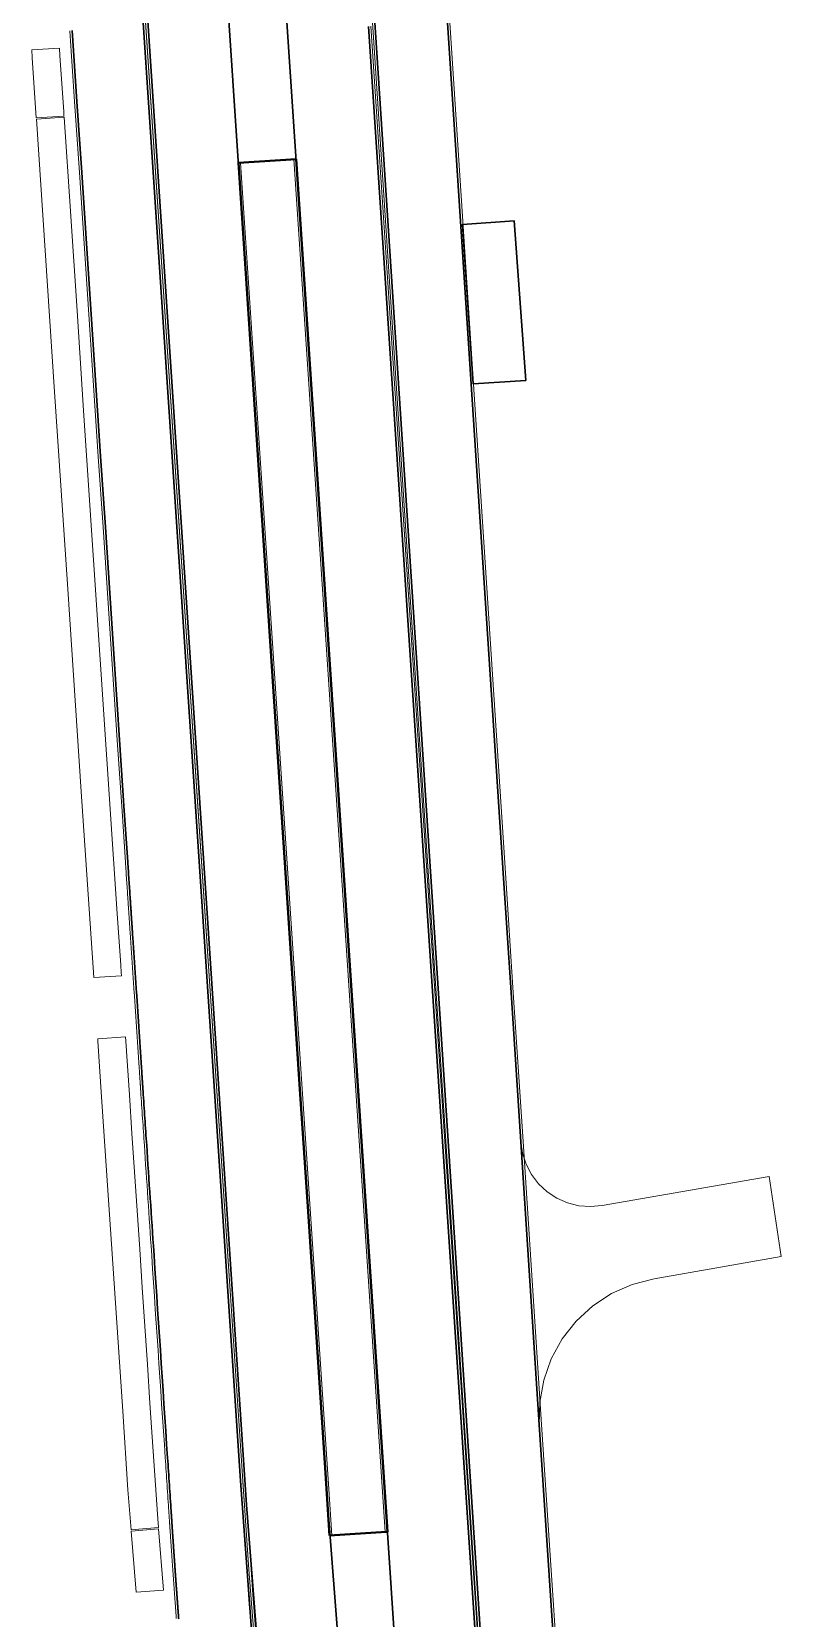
# Model space of a CAD drawing. Header units: metres. Extents: x 105145 to 106173, y 111785 to 118130.
# Drawn here: x 105868.1 to 105932.8, y 117414.4 to 117551.4 of the extents above; entities that cross this region are included whole.
import ezdxf

# ---------------------------------------------------------------- set-up
doc = ezdxf.new("R2010")
doc.units = ezdxf.units.M
for name, color, linetype, lineweight in [('10-PAV-BOCACALLE', 9, 'CONTINUOUS', 13), ('10-PAV-CALZADA-BRT', 12, 'CONTINUOUS', 30), ('10-PAV-CALZADA-MIXTA', 8, 'CONTINUOUS', 30), ('10-PAV-CICLORUTA', 76, 'CONTINUOUS', 18), ('10-PAV-ESTACION-TM', 1, 'CONTINUOUS', 40), ('10-PAV-PARADERO', 30, 'CONTINUOUS', 30), ('10-PAV-SARDINEL', 252, 'CONTINUOUS', 13)]:
    doc.layers.add(name, color=color, linetype=linetype, lineweight=lineweight)

msp = doc.modelspace()

# ---------------------------------------------------------------- linework, layer by layer
at = {"layer": '10-PAV-BOCACALLE'}
msp.add_lwpolyline([(105931.7809, 117452.5777), (105932.8293, 117445.653), (105921.8349, 117443.7311), (105919.9489, 117443.2408), (105918.1671, 117442.4517), (105916.5365, 117441.3846), (105915.1002, 117440.0676), (105913.8959, 117438.5356), (105912.9555, 117436.8288), (105912.3038, 117434.9923), (105911.9578, 117433.0746), (105911.9269, 117431.1261), (105910.3257, 117455.5724), (105910.4753, 117454.5777), (105910.789, 117453.622), (105911.258, 117452.7321), (105911.869, 117451.9331), (105912.6049, 117451.2474), (105913.4451, 117450.6942), (105914.3658, 117450.2892), (105915.3412, 117450.0437), (105916.344, 117449.9646), (105917.3459, 117450.0541), (105931.7809, 117452.5777)], close=True, dxfattribs=at)
at = {"layer": '10-PAV-CALZADA-BRT'}
for points in [[(105882.9785, 117584.4545), (105893.5419, 117425.5473), (105895.1807, 117404.3226), (105897.2725, 117383.1377), (105904.5071, 117317.0921)], [(105911.4741, 117189.2018), (105890.3867, 117381.7125), (105890.3143, 117382.3755), (105890.2423, 117383.0382), (105888.2314, 117403.603), (105886.6443, 117424.2049), (105877.8369, 117556.2667)], [(105906.5327, 117317.238), (105905.1241, 117329.6289), (105904.1029, 117342.0577), (105893.0977, 117507.61), (105890.2717, 117550.1217), (105890.1861, 117551.4089), (105890.1003, 117552.6957)], [(105897.1707, 117551.8735), (105897.2563, 117550.5859), (105900.0885, 117507.9806), (105918.1927, 117235.6379)]]:
    msp.add_lwpolyline(points, dxfattribs=at)
at = {"layer": '10-PAV-CALZADA-MIXTA'}
for points in [[(105875.5457, 117584.6099), (105886.1051, 117426.2769), (105887.1478, 117412.2086), (105888.3981, 117398.1573), (105888.7381, 117394.6319), (105892.1176, 117359.5874), (105907.4615, 117200.4745)], [(105918.4665, 117235.6525), (105896.4343, 117572.0341)], [(105902.6709, 117572.4427), (105908.8355, 117478.3238), (105909.4537, 117468.8855), (105910.3257, 117455.5724), (105911.9269, 117431.1261), (105912.5804, 117421.1473), (105913.4026, 117408.5933), (105915.2515, 117380.3655), (105916.0827, 117367.6759), (105916.7363, 117357.6973), (105917.8277, 117341.0329), (105918.4813, 117331.0543), (105919.2032, 117320.0327)], [(105880.7737, 117414.3685), (105880.7693, 117414.4261), (105880.7651, 117414.4837), (105880.7607, 117414.5413), (105880.7563, 117414.5989), (105880.7521, 117414.6565), (105880.7477, 117414.7139), (105880.7433, 117414.7715), (105880.7391, 117414.8291), (105880.7349, 117414.8867), (105880.7305, 117414.9443), (105880.7263, 117415.0019), (105880.7221, 117415.0593), (105880.7179, 117415.1169), (105880.7135, 117415.1745), (105880.7093, 117415.2321), (105880.7051, 117415.2897), (105880.7007, 117415.3473), (105880.6965, 117415.4049), (105880.6921, 117415.4623), (105880.6879, 117415.5201), (105880.6837, 117415.5775), (105880.6793, 117415.6351), (105880.6751, 117415.6927), (105880.6709, 117415.7503), (105880.6667, 117415.8079), (105880.6625, 117415.8655), (105880.6583, 117415.9231), (105880.6541, 117415.9805), (105880.6499, 117416.0381), (105880.6457, 117416.0957), (105880.6415, 117416.1533), (105880.6371, 117416.2109), (105880.6329, 117416.2685), (105880.6287, 117416.3261), (105880.6245, 117416.3837), (105880.6203, 117416.4413), (105880.6161, 117416.4987), (105880.6119, 117416.5563), (105880.6077, 117416.6139), (105880.6035, 117416.6715), (105880.5995, 117416.7291), (105880.5953, 117416.7867), (105880.5911, 117416.8443), (105880.5869, 117416.9019), (105880.5827, 117416.9595), (105880.5787, 117417.0171), (105880.5745, 117417.0745), (105880.5703, 117417.1321), (105880.5661, 117417.1897), (105880.5619, 117417.2473), (105880.5577, 117417.3049), (105880.5537, 117417.3625), (105880.5495, 117417.4201), (105880.5453, 117417.4777), (105880.5413, 117417.5353), (105880.5371, 117417.5929), (105880.5331, 117417.6503), (105880.5289, 117417.7079), (105880.5247, 117417.7655), (105880.5207, 117417.8231), (105880.5165, 117417.8807), (105880.5125, 117417.9383), (105880.5083, 117417.9959), (105880.5043, 117418.0535), (105880.5001, 117418.1111), (105880.4961, 117418.1687), (105880.4919, 117418.2263), (105880.4879, 117418.2839), (105880.4837, 117418.3415), (105880.4797, 117418.3989), (105880.4755, 117418.4565), (105880.4715, 117418.5141), (105880.4675, 117418.5717), (105880.4635, 117418.6293), (105880.4595, 117418.6869), (105880.4553, 117418.7445), (105880.4513, 117418.8021), (105880.4471, 117418.8597), (105880.4431, 117418.9173), (105880.4391, 117418.9749), (105880.4351, 117419.0325), (105880.4311, 117419.0901), (105880.4269, 117419.1477), (105880.4229, 117419.2053), (105880.4189, 117419.2629), (105880.4149, 117419.3205), (105880.4109, 117419.3779), (105880.4069, 117419.4355), (105880.4029, 117419.4931), (105880.3989, 117419.5507), (105880.3949, 117419.6083), (105880.3909, 117419.6659), (105880.3869, 117419.7235), (105880.3829, 117419.7811), (105880.3789, 117419.8387), (105880.3749, 117419.8963), (105880.3709, 117419.9539), (105880.3669, 117420.0115), (105880.3629, 117420.0691), (105880.3589, 117420.1267), (105880.3549, 117420.1843), (105880.3509, 117420.2419), (105880.3471, 117420.2995), (105880.3431, 117420.3571), (105880.3391, 117420.4147), (105880.3351, 117420.4723), (105880.3313, 117420.5299), (105880.3273, 117420.5875), (105880.3233, 117420.6451), (105880.3193, 117420.7027), (105880.3155, 117420.7603), (105880.3115, 117420.8177), (105880.3075, 117420.8755), (105880.3035, 117420.9329), (105880.2997, 117420.9905), (105880.2957, 117421.0483), (105880.2919, 117421.1057), (105880.2879, 117421.1633), (105880.2841, 117421.2209), (105880.2801, 117421.2785), (105880.2763, 117421.3361), (105880.2723, 117421.3937), (105880.2685, 117421.4513), (105880.2645, 117421.5089), (105880.2607, 117421.5665), (105880.2567, 117421.6241), (105880.2529, 117421.6817), (105880.2491, 117421.7393), (105880.2451, 117421.7969), (105880.2411, 117421.8545), (105880.2387, 117421.8929), (105880.2377, 117421.9073), (105880.2367, 117421.9217), (105880.2357, 117421.9361), (105880.2347, 117421.9505), (105880.2337, 117421.9649), (105880.2329, 117421.9793), (105880.2319, 117421.9937), (105880.2309, 117422.0081), (105880.2299, 117422.0225), (105880.2289, 117422.0369), (105880.2281, 117422.0513), (105880.2271, 117422.0657), (105880.2261, 117422.0801), (105880.2251, 117422.0945), (105880.2241, 117422.1083), (105880.2239, 117422.1119), (105880.2237, 117422.1155), (105880.2235, 117422.1191), (105880.2231, 117422.1227), (105880.2229, 117422.1263), (105880.2227, 117422.1299), (105880.2225, 117422.1335), (105880.2223, 117422.1371), (105880.2219, 117422.1407), (105880.2217, 117422.1443), (105880.2215, 117422.1479), (105880.2213, 117422.1515), (105880.2211, 117422.1551), (105880.2209, 117422.1587), (105880.2205, 117422.1623), (105880.2203, 117422.1656), (105880.22, 117422.1706), (105880.2197, 117422.1746), (105880.2194, 117422.1796), (105880.219, 117422.185), (105880.2187, 117422.189), (105880.2185, 117422.1935), (105880.2182, 117422.198), (105880.2179, 117422.2024), (105880.2163, 117422.2261), (105880.216, 117422.2296), (105880.2158, 117422.2342), (105880.2155, 117422.2375), (105880.2152, 117422.241), (105880.215, 117422.2456), (105880.2146, 117422.2501), (105880.2143, 117422.2573), (105880.2137, 117422.2663), (105880.2131, 117422.2755), (105880.2123, 117422.2845), (105880.2117, 117422.2937), (105880.2111, 117422.3027), (105880.2105, 117422.3119), (105880.2099, 117422.3211), (105880.2093, 117422.3301), (105880.2087, 117422.3393), (105880.2081, 117422.3483), (105880.2075, 117422.3575), (105880.2069, 117422.3665), (105880.2063, 117422.3757), (105880.2057, 117422.3849), (105880.2051, 117422.3953), (105880.2037, 117422.4135), (105880.2025, 117422.4317), (105880.2013, 117422.4501), (105880.2001, 117422.4681), (105880.1989, 117422.4865), (105880.1977, 117422.5047), (105880.1965, 117422.5229), (105880.1953, 117422.5411), (105880.1941, 117422.5593), (105880.1927, 117422.5775), (105880.1915, 117422.5959), (105880.1903, 117422.6141), (105880.1891, 117422.6323), (105880.1879, 117422.6505), (105880.1867, 117422.6687), (105880.1827, 117422.7285), (105880.1779, 117422.8015), (105880.1729, 117422.8743), (105880.1681, 117422.9473), (105880.1631, 117423.0201), (105880.1583, 117423.0931), (105880.1535, 117423.1659), (105880.1487, 117423.2389), (105880.1437, 117423.3117), (105880.1389, 117423.3847), (105880.1339, 117423.4575), (105880.1291, 117423.5305), (105880.1243, 117423.6033), (105880.1193, 117423.6763), (105880.1145, 117423.7491), (105880.1041, 117423.9033), (105880.0847, 117424.1949), (105880.0651, 117424.4865), (105880.0457, 117424.7781), (105880.0263, 117425.0697), (105880.0067, 117425.3613), (105879.9873, 117425.6529), (105879.9677, 117425.9445), (105879.9483, 117426.2361), (105879.9287, 117426.5277), (105879.9093, 117426.8193), (105879.8899, 117427.1109), (105879.8703, 117427.4025), (105879.8509, 117427.6941), (105879.8313, 117427.9857), (105879.8119, 117428.2773), (105879.7349, 117429.4275), (105879.6569, 117430.5939), (105879.5791, 117431.7603), (105879.5011, 117432.9267), (105879.4231, 117434.0929), (105879.3451, 117435.2593), (105879.2673, 117436.4257), (105879.1893, 117437.5921), (105879.1113, 117438.7585), (105879.0333, 117439.9247), (105878.9553, 117441.0911), (105878.8775, 117442.2575), (105878.7995, 117443.4239), (105878.7215, 117444.5903), (105878.6435, 117445.7567), (105878.5887, 117446.5781), (105878.5497, 117447.1613), (105878.5107, 117447.7445), (105878.4717, 117448.3277), (105878.4327, 117448.9109), (105878.3937, 117449.4941), (105878.3547, 117450.0773), (105878.3157, 117450.6605), (105878.2767, 117451.2437), (105878.2377, 117451.8269), (105878.1989, 117452.4099), (105878.1599, 117452.9931), (105878.1209, 117453.5763), (105878.0819, 117454.1595), (105878.0429, 117454.7427), (105878.0079, 117455.2673), (105877.9883, 117455.5589), (105877.9689, 117455.8505), (105877.9493, 117456.1421), (105877.9299, 117456.4337), (105877.9103, 117456.7253), (105877.8909, 117457.0169), (105877.8713, 117457.3085), (105877.8519, 117457.6001), (105877.8325, 117457.8917), (105877.8129, 117458.1833), (105877.7935, 117458.4747), (105877.7739, 117458.7665), (105877.7545, 117459.0579), (105877.7349, 117459.3495), (105877.7155, 117459.6411), (105877.7109, 117459.7111), (105877.7095, 117459.7293), (105877.7083, 117459.7477), (105877.7071, 117459.7659), (105877.7059, 117459.7841), (105877.7047, 117459.8023), (105877.7035, 117459.8205), (105877.7023, 117459.8387), (105877.7011, 117459.8569), (105877.6999, 117459.8751), (105877.6987, 117459.8935), (105877.6975, 117459.9117), (105877.6963, 117459.9299), (105877.6949, 117459.9481), (105877.6937, 117459.9663), (105877.6927, 117459.9807), (105877.6921, 117459.9897), (105877.6915, 117459.9989), (105877.6909, 117460.0081), (105877.6903, 117460.0171), (105877.6897, 117460.0263), (105877.6891, 117460.0353), (105877.6885, 117460.0445), (105877.6879, 117460.0535), (105877.6873, 117460.0627), (105877.6867, 117460.0719), (105877.6861, 117460.0809), (105877.6855, 117460.0901), (105877.6849, 117460.0991), (105877.6843, 117460.1083), (105877.6835, 117460.1202), (105877.6819, 117460.1455), (105877.6802, 117460.1702), (105877.6798, 117460.1741), (105877.6789, 117460.1877), (105877.6781, 117460.2015), (105877.6771, 117460.2151), (105877.6761, 117460.2289), (105877.6753, 117460.2427), (105877.6743, 117460.2565), (105877.6735, 117460.2701), (105877.6725, 117460.2839), (105877.6717, 117460.2977), (105877.6707, 117460.3115), (105877.6697, 117460.3253), (105877.6689, 117460.3391), (105877.6679, 117460.3527), (105877.6669, 117460.3665), (105877.6661, 117460.3803), (105877.6647, 117460.4013), (105877.6629, 117460.4287), (105877.6609, 117460.4563), (105877.6591, 117460.4839), (105877.6573, 117460.5113), (105877.6555, 117460.5389), (105877.6537, 117460.5663), (105877.6517, 117460.5939), (105877.6499, 117460.6215), (105877.6481, 117460.6489), (105877.6463, 117460.6765), (105877.6445, 117460.7041), (105877.6427, 117460.7315), (105877.6407, 117460.7591), (105877.6389, 117460.7867), (105877.6369, 117460.8177), (105877.6331, 117460.8727), (105877.6295, 117460.9277), (105877.6259, 117460.9829), (105877.6221, 117461.0379), (105877.6185, 117461.0929), (105877.6147, 117461.1479), (105877.6111, 117461.2031), (105877.6075, 117461.2581), (105877.6037, 117461.3131), (105877.6001, 117461.3683), (105877.5963, 117461.4233), (105877.5927, 117461.4783), (105877.5891, 117461.5335), (105877.5853, 117461.5885), (105877.5817, 117461.6435), (105877.5591, 117461.9825), (105877.5295, 117462.4229), (105877.5001, 117462.8635), (105877.4707, 117463.3039), (105877.4413, 117463.7443), (105877.4117, 117464.1849), (105877.3823, 117464.6253), (105877.3529, 117465.0657), (105877.3235, 117465.5063), (105877.2941, 117465.9467), (105877.2645, 117466.3871), (105877.2351, 117466.8277), (105877.2057, 117467.2681), (105877.1763, 117467.7087), (105877.1469, 117468.1491), (105877.1225, 117468.5133), (105877.1077, 117468.7335), (105877.0931, 117468.9537), (105877.0783, 117469.1739), (105877.0635, 117469.3943), (105877.0489, 117469.6145), (105877.0341, 117469.8347), (105877.0195, 117470.0549), (105877.0047, 117470.2751), (105876.9899, 117470.4955), (105876.9753, 117470.7157), (105876.9605, 117470.9359), (105876.9459, 117471.1561), (105876.9311, 117471.3763), (105876.9163, 117471.5967), (105876.9017, 117471.8169), (105876.8939, 117471.9319), (105876.8867, 117472.0419), (105876.8793, 117472.1521), (105876.8719, 117472.2621), (105876.8645, 117472.3723), (105876.8571, 117472.4825), (105876.8499, 117472.5925), (105876.8425, 117472.7027), (105876.8351, 117472.8127), (105876.8277, 117472.9229), (105876.8205, 117473.0331), (105876.8131, 117473.1431), (105876.8057, 117473.2533), (105876.7983, 117473.3633), (105876.7909, 117473.4735), (105876.7857, 117473.5525), (105876.7819, 117473.6075), (105876.7783, 117473.6625), (105876.7747, 117473.7175), (105876.7709, 117473.7727), (105876.7673, 117473.8277), (105876.7635, 117473.8829), (105876.7599, 117473.9379), (105876.7563, 117473.9929), (105876.7525, 117474.0479), (105876.7489, 117474.1031), (105876.7451, 117474.1581), (105876.7415, 117474.2131), (105876.7379, 117474.2681), (105876.7341, 117474.3233), (105876.7311, 117474.3693), (105876.7309, 117474.3727), (105876.7307, 117474.3761), (105876.7303, 117474.3795), (105876.7301, 117474.3829), (105876.7299, 117474.3865), (105876.7297, 117474.3899), (105876.7295, 117474.3933), (105876.7293, 117474.3967), (105876.7289, 117474.4001), (105876.7289, 117474.4037), (105876.7285, 117474.4071), (105876.7283, 117474.4105), (105876.7281, 117474.4139), (105876.7279, 117474.4175), (105876.7276, 117474.4219), (105876.7273, 117474.4255), (105876.7271, 117474.4294), (105876.7267, 117474.4341), (105876.7265, 117474.438), (105876.7262, 117474.4427), (105876.726, 117474.4465), (105876.7241, 117474.4733), (105876.7239, 117474.4778), (105876.7236, 117474.482), (105876.7217, 117474.5094), (105876.7214, 117474.5154), (105876.7209, 117474.5214), (105876.7205, 117474.5274), (105876.7201, 117474.5327), (105876.7197, 117474.5387), (105876.7193, 117474.5447), (105876.7189, 117474.5505), (105876.7185, 117474.5565), (105876.7181, 117474.5625), (105876.7177, 117474.5685), (105876.7173, 117474.5745), (105876.7169, 117474.5805), (105876.7165, 117474.5865), (105876.7161, 117474.5925), (105876.7157, 117474.5985), (105876.7153, 117474.6045), (105876.7149, 117474.6105), (105876.7145, 117474.6165), (105876.7141, 117474.6225), (105876.7113, 117474.6653), (105876.7081, 117474.7131), (105876.7049, 117474.7611), (105876.7017, 117474.8089), (105876.6985, 117474.8567), (105876.6953, 117474.9045), (105876.6921, 117474.9525), (105876.6889, 117475.0003), (105876.6857, 117475.0483), (105876.6825, 117475.0961), (105876.6793, 117475.1439), (105876.6761, 117475.1917), (105876.6729, 117475.2397), (105876.6697, 117475.2875), (105876.6665, 117475.3353), (105876.6617, 117475.4067), (105876.6553, 117475.5025), (105876.6489, 117475.5981), (105876.6425, 117475.6939), (105876.6361, 117475.7897), (105876.6297, 117475.8853), (105876.6233, 117475.9811), (105876.6169, 117476.0767), (105876.6105, 117476.1725), (105876.6041, 117476.2683), (105876.5977, 117476.3639), (105876.5913, 117476.4597), (105876.5849, 117476.5555), (105876.5785, 117476.6511), (105876.5721, 117476.7469), (105876.5651, 117476.8523), (105876.5523, 117477.0437), (105876.5395, 117477.2351), (105876.5267, 117477.4265), (105876.5139, 117477.6181), (105876.5011, 117477.8095), (105876.4883, 117478.0009), (105876.4755, 117478.1923), (105876.4627, 117478.3837), (105876.4499, 117478.5751), (105876.4371, 117478.7667), (105876.4243, 117478.9581), (105876.4115, 117479.1495), (105876.3987, 117479.3409), (105876.3859, 117479.5323), (105876.3731, 117479.7239), (105876.0783, 117484.1357), (105875.6689, 117490.2617), (105875.2593, 117496.3877), (105874.8499, 117502.5137), (105874.4405, 117508.6399), (105874.0309, 117514.7659), (105873.6215, 117520.8919), (105873.2121, 117527.0181), (105872.8027, 117533.1441), (105872.3931, 117539.2701), (105871.9837, 117545.3963), (105871.5743, 117551.5223)]]:
    msp.add_lwpolyline(points, dxfattribs=at)
at = {"layer": '10-PAV-CICLORUTA'}
for points in [[(105870.5183, 117549.3261), (105870.8397, 117544.5191), (105870.8653, 117544.1359), (105868.4705, 117543.9759), (105868.1239, 117549.1643), (105868.0779, 117549.8507), (105870.4725, 117550.0125), (105870.5183, 117549.3261)], [(105871.4149, 117535.9133), (105871.9901, 117527.3077), (105872.5653, 117518.7021), (105873.1405, 117510.0965), (105873.7157, 117501.4909), (105874.2909, 117492.8853), (105874.8661, 117484.2797), (105875.4413, 117475.6741), (105875.7651, 117470.8283), (105875.8075, 117470.1945), (105875.8271, 117469.9013), (105873.4323, 117469.7413), (105872.3577, 117485.8187), (105871.1905, 117503.2833), (105870.0231, 117520.7479), (105868.8559, 117538.2125), (105868.4773, 117543.8761), (105870.8719, 117544.0361), (105871.4149, 117535.9133)], [(105876.2311, 117463.8565), (105876.2919, 117462.9471), (105876.5143, 117459.6183), (105876.7369, 117456.2897), (105876.9593, 117452.9611), (105877.1819, 117449.6325), (105877.4043, 117446.3039), (105877.6267, 117442.9751), (105877.8493, 117439.6465), (105878.0717, 117436.3179), (105878.2943, 117432.9891), (105878.5167, 117429.6605), (105878.7391, 117426.3319), (105878.9617, 117423.0033), (105879.0241, 117422.2415), (105876.6693, 117422.0487), (105876.3891, 117425.5053), (105875.9353, 117432.2949), (105875.4815, 117439.0845), (105875.0277, 117445.8741), (105874.5739, 117452.6635), (105874.1201, 117459.4531), (105873.7991, 117464.2535), (105873.7859, 117464.4531), (105876.1805, 117464.6133), (105876.2311, 117463.8565)], [(105879.4653, 117416.8537), (105877.1047, 117416.6677), (105876.6773, 117421.9509), (105879.0323, 117422.1419), (105879.4653, 117416.8537)]]:
    msp.add_lwpolyline(points, close=True, dxfattribs=at)
at = {"layer": '10-PAV-ESTACION-TM'}
msp.add_lwpolyline([(105893.8108, 117421.5582), (105893.4188, 117427.3986), (105891.9474, 117449.5341), (105891.2442, 117460.1119), (105885.9274, 117540.0936), (105890.9161, 117540.4274), (105893.0977, 117507.61), (105898.5115, 117426.1701), (105898.7997, 117421.8891), (105898.7961, 117421.8889), (105898.709, 117421.8831), (105893.8152, 117421.5569), (105893.8108, 117421.5582)], close=True, dxfattribs=at)
at = {"layer": '10-PAV-PARADERO'}
msp.add_lwpolyline([(105910.7614, 117521.3162), (105906.1988, 117521.0173), (105905.2973, 117534.7789), (105909.7577, 117535.08), (105910.7614, 117521.3162)], close=True, dxfattribs=at)
at = {"layer": '10-PAV-SARDINEL'}
for points in [[(105907.4615, 117200.4745), (105892.1176, 117359.5874), (105888.7381, 117394.6319), (105888.3981, 117398.1573), (105888.1553, 117400.7107), (105887.9194, 117403.2647), (105887.6904, 117405.8194), (105887.4682, 117408.3746), (105887.2528, 117410.9305), (105887.0444, 117413.4869), (105886.8428, 117416.0439), (105886.6481, 117418.6014), (105886.4602, 117421.1594), (105886.2792, 117423.7179), (105886.1051, 117426.2769), (105875.5457, 117584.6099)], [(105875.7453, 117584.6233), (105886.3047, 117426.2904), (105886.4788, 117423.7318), (105886.6597, 117421.1738), (105886.8475, 117418.6163), (105887.0422, 117416.0594), (105887.2438, 117413.5029), (105887.4522, 117410.947), (105887.6675, 117408.3917), (105887.8896, 117405.837), (105888.1186, 117403.2829), (105888.3545, 117400.7294), (105888.5972, 117398.1764), (105888.9372, 117394.6511), (105892.3167, 117359.6066), (105907.6606, 117200.4937)], [(105918.2669, 117235.6394), (105896.2347, 117572.021)], [(105896.4343, 117572.0341), (105918.4665, 117235.6525)], [(105919.2032, 117320.0327), (105918.4813, 117331.0543), (105917.8277, 117341.0329), (105916.7363, 117357.6973), (105916.0827, 117367.6759), (105915.2515, 117380.3655), (105913.4026, 117408.5933), (105912.5804, 117421.1473), (105911.9269, 117431.1261), (105910.3257, 117455.5724), (105909.4537, 117468.8855), (105908.8355, 117478.3238), (105902.6709, 117572.4427)], [(105902.8705, 117572.4558), (105909.0351, 117478.3369), (105909.6533, 117468.8986), (105910.5253, 117455.5855), (105912.1265, 117431.1392), (105912.78, 117421.1604), (105913.6022, 117408.6064), (105915.4511, 117380.3786), (105916.2823, 117367.689), (105916.9359, 117357.7104), (105918.0273, 117341.046), (105918.6809, 117331.0674), (105919.4028, 117320.0458)], [(105911.2753, 117189.18), (105890.1879, 117381.6908), (105888.9372, 117394.6511), (105888.5972, 117398.1764), (105888.3545, 117400.7294), (105888.1186, 117403.2829), (105887.8896, 117405.837), (105887.6675, 117408.3917), (105887.4522, 117410.947), (105887.2438, 117413.5029), (105887.0422, 117416.0594), (105886.8475, 117418.6163), (105886.6597, 117421.1738), (105886.4788, 117423.7318), (105886.3107, 117426.2019), (105886.3048, 117426.2904), (105877.6373, 117556.2534)], [(105877.8369, 117556.2667), (105886.6443, 117424.2049), (105886.8195, 117421.6279), (105887.0013, 117419.0514), (105887.1897, 117416.4754), (105887.3848, 117413.8999), (105887.5865, 117411.3249), (105887.7948, 117408.7504), (105888.0098, 117406.1764), (105888.2314, 117403.603), (105888.4596, 117401.0302), (105888.6944, 117398.458), (105888.9358, 117395.8864), (105889.1839, 117393.3154), (105889.4386, 117390.7451), (105889.6999, 117388.1755), (105889.9678, 117385.6065), (105890.2423, 117383.0382), (105890.3143, 117382.3755), (105890.3867, 117381.7125), (105911.4741, 117189.2018)], [(105880.5699, 117414.4113), (105880.5657, 117414.4689), (105880.5613, 117414.5261), (105880.5569, 117414.5841), (105880.5527, 117414.6416), (105880.5483, 117414.6987), (105880.5439, 117414.7567), (105880.5396, 117414.8146), (105880.5355, 117414.8719), (105880.5331, 117414.9096), (105880.5311, 117414.9295), (105880.5302, 117414.9443), (105880.5268, 117414.9874), (105880.5226, 117415.0448), (105880.5185, 117415.1021), (105880.5141, 117415.1597), (105880.5098, 117415.2176), (105880.5057, 117415.2749), (105880.5013, 117415.3325), (105880.4971, 117415.39), (105880.4927, 117415.4474), (105880.4884, 117415.5056), (105880.4843, 117415.5626), (105880.4799, 117415.6203), (105880.4756, 117415.6782), (105880.4714, 117415.7358), (105880.4672, 117415.7934), (105880.463, 117415.851), (105880.4588, 117415.9086), (105880.4546, 117415.966), (105880.4504, 117416.0236), (105880.4462, 117416.0812), (105880.4421, 117416.1385), (105880.4377, 117416.1961), (105880.4334, 117416.254), (105880.4292, 117416.3116), (105880.425, 117416.3692), (105880.4208, 117416.4268), (105880.4166, 117416.4842), (105880.4124, 117416.5418), (105880.4082, 117416.5994), (105880.404, 117416.6573), (105880.4, 117416.7149), (105880.3958, 117416.7722), (105880.3916, 117416.8298), (105880.3874, 117416.8874), (105880.3832, 117416.9453), (105880.3792, 117417.0029), (105880.375, 117417.06), (105880.3708, 117417.1176), (105880.3666, 117417.1752), (105880.3624, 117417.2328), (105880.3582, 117417.2907), (105880.3542, 117417.3483), (105880.35, 117417.4056), (105880.3458, 117417.4635), (105880.3418, 117417.5211), (105880.3376, 117417.5787), (105880.3336, 117417.6361), (105880.3294, 117417.6934), (105880.3252, 117417.7513), (105880.3212, 117417.8089), (105880.317, 117417.8665), (105880.313, 117417.9241), (105880.3088, 117417.9817), (105880.3048, 117418.0393), (105880.3006, 117418.0969), (105880.2966, 117418.1545), (105880.2924, 117418.2121), (105880.2884, 117418.2697), (105880.2842, 117418.3273), (105880.2802, 117418.3847), (105880.276, 117418.4423), (105880.272, 117418.5002), (105880.268, 117418.5578), (105880.264, 117418.6154), (105880.26, 117418.6727), (105880.2558, 117418.7303), (105880.2518, 117418.7879), (105880.2476, 117418.8455), (105880.2436, 117418.9034), (105880.2396, 117418.961), (105880.2356, 117419.0186), (105880.2316, 117419.0759), (105880.2274, 117419.1335), (105880.2234, 117419.1914), (105880.2194, 117419.249), (105880.2154, 117419.3066), (105880.2114, 117419.364), (105880.2074, 117419.4216), (105880.2034, 117419.4792), (105880.1994, 117419.5368), (105880.1954, 117419.5944), (105880.1914, 117419.652), (105880.1874, 117419.7096), (105880.1834, 117419.7672), (105880.1794, 117419.8248), (105880.1754, 117419.8824), (105880.1714, 117419.94), (105880.1674, 117419.9976), (105880.1634, 117420.0552), (105880.1594, 117420.1128), (105880.1554, 117420.1704), (105880.1514, 117420.2284), (105880.1476, 117420.286), (105880.1436, 117420.3432), (105880.1396, 117420.4008), (105880.1356, 117420.4588), (105880.1318, 117420.5164), (105880.1278, 117420.5736), (105880.1238, 117420.6312), (105880.1198, 117420.6892), (105880.116, 117420.7468), (105880.112, 117420.8039), (105880.108, 117420.8617), (105880.104, 117420.9194), (105880.1002, 117420.977), (105880.0962, 117421.0348), (105880.0924, 117421.0922), (105880.0884, 117421.1498), (105880.0846, 117421.2074), (105880.0806, 117421.265), (105880.0768, 117421.3226), (105880.0728, 117421.3802), (105880.069, 117421.4378), (105880.065, 117421.4954), (105880.0612, 117421.553), (105880.0572, 117421.6106), (105880.0533, 117421.6685), (105880.0496, 117421.7258), (105880.0456, 117421.783), (105880.0416, 117421.8413), (105880.0392, 117421.8797), (105880.0382, 117421.8934), (105880.0372, 117421.9078), (105880.0362, 117421.9222), (105880.0352, 117421.9366), (105880.0341, 117421.9524), (105880.0333, 117421.967), (105880.0324, 117421.9798), (105880.0314, 117421.9942), (105880.0304, 117422.0086), (105880.0293, 117422.0244), (105880.0285, 117422.039), (105880.0276, 117422.0518), (105880.0266, 117422.0662), (105880.0256, 117422.0803), (105880.0246, 117422.0938), (105880.0246, 117422.0971), (105880.0243, 117422.1007), (105880.0234, 117422.1116), (105880.0234, 117422.1151), (105880.0231, 117422.1187), (105880.0221, 117422.1314), (105880.022, 117422.1367), (105880.0217, 117422.1403), (105880.0214, 117422.144), (105880.0211, 117422.1485), (105880.0207, 117422.1536), (105880.0204, 117422.1583), (105880.02, 117422.1641), (105880.0197, 117422.1689), (105880.0193, 117422.174), (105880.0188, 117422.1825), (105880.0184, 117422.1889), (105880.0169, 117422.2108), (105880.0166, 117422.2161), (105880.0163, 117422.2204), (105880.0159, 117422.2263), (105880.0154, 117422.2323), (105880.0152, 117422.2369), (105880.0147, 117422.2433), (105880.0143, 117422.2511), (105880.0135, 117422.2617), (105880.0131, 117422.2668), (105880.0127, 117422.2715), (105880.0121, 117422.2806), (105880.0115, 117422.2896), (105880.0109, 117422.2989), (105880.0103, 117422.308), (105880.0097, 117422.317), (105880.0091, 117422.3262), (105880.0085, 117422.3352), (105880.0079, 117422.3444), (105880.0073, 117422.3534), (105880.0067, 117422.3627), (105880.0061, 117422.3727), (105880.0056, 117422.3819), (105880.0042, 117422.3993), (105880.0029, 117422.4186), (105880.0017, 117422.437), (105880.0005, 117422.455), (105879.9993, 117422.4734), (105879.9981, 117422.4915), (105879.9969, 117422.5097), (105879.9957, 117422.5279), (105879.9946, 117422.5451), (105879.9932, 117422.5634), (105879.9919, 117422.5828), (105879.9907, 117422.6009), (105879.9895, 117422.6191), (105879.9883, 117422.6373), (105879.9871, 117422.6555), (105879.9831, 117422.7153), (105879.9784, 117422.7881), (105879.9734, 117422.8609), (105879.9686, 117422.9339), (105879.9636, 117423.0067), (105879.9587, 117423.08), (105879.9539, 117423.1528), (105879.9492, 117423.2255), (105879.9442, 117423.2983), (105879.9394, 117423.3713), (105879.9344, 117423.4441), (105879.9295, 117423.5174), (105879.9248, 117423.5899), (105879.9198, 117423.6629), (105879.915, 117423.7358), (105879.9046, 117423.8899), (105879.8852, 117424.1816), (105879.8656, 117424.4732), (105879.8461, 117424.7648), (105879.8268, 117425.0564), (105879.8072, 117425.348), (105879.7878, 117425.6396), (105879.7682, 117425.9312), (105879.7488, 117426.2228), (105879.7292, 117426.5144), (105879.7097, 117426.806), (105879.6904, 117427.0976), (105879.6708, 117427.3892), (105879.6514, 117427.6808), (105879.6318, 117427.9724), (105879.6123, 117428.264), (105879.5353, 117429.4142), (105879.4573, 117430.5806), (105879.3795, 117431.747), (105879.3015, 117432.9134), (105879.2235, 117434.0796), (105879.1455, 117435.246), (105879.0677, 117436.4124), (105878.9897, 117437.5788), (105878.9117, 117438.7452), (105878.8337, 117439.9114), (105878.7557, 117441.0778), (105878.6779, 117442.2442), (105878.5999, 117443.4106), (105878.5219, 117444.577), (105878.4439, 117445.7434), (105878.3891, 117446.5648), (105878.3501, 117447.148), (105878.3111, 117447.7312), (105878.2721, 117448.3144), (105878.2331, 117448.8976), (105878.1941, 117449.4808), (105878.1551, 117450.064), (105878.1161, 117450.6472), (105878.0771, 117451.2304), (105878.0381, 117451.8136), (105877.9993, 117452.3966), (105877.9603, 117452.9798), (105877.9213, 117453.563), (105877.8823, 117454.1462), (105877.8433, 117454.7294), (105877.8084, 117455.254), (105877.7888, 117455.5456), (105877.7694, 117455.8372), (105877.7498, 117456.1288), (105877.7304, 117456.4204), (105877.7108, 117456.712), (105877.6914, 117457.0036), (105877.6718, 117457.2952), (105877.6523, 117457.5868), (105877.633, 117457.8784), (105877.6134, 117458.17), (105877.5939, 117458.4614), (105877.5743, 117458.7532), (105877.555, 117459.0446), (105877.5354, 117459.3362), (105877.5159, 117459.6279), (105877.5114, 117459.6969), (105877.51, 117459.7152), (105877.5087, 117459.7346), (105877.5075, 117459.7527), (105877.5063, 117459.7709), (105877.5051, 117459.7891), (105877.5039, 117459.8073), (105877.5027, 117459.8255), (105877.5015, 117459.8437), (105877.5003, 117459.862), (105877.4991, 117459.8804), (105877.4979, 117459.8985), (105877.4968, 117459.9157), (105877.4954, 117459.9339), (105877.4942, 117459.9528), (105877.4932, 117459.9671), (105877.4925, 117459.9766), (105877.4919, 117459.9859), (105877.4913, 117459.995), (105877.4907, 117460.004), (105877.4901, 117460.0132), (105877.4895, 117460.0222), (105877.4889, 117460.0314), (105877.4883, 117460.0404), (105877.4877, 117460.0497), (105877.4871, 117460.0588), (105877.4865, 117460.0678), (105877.4859, 117460.077), (105877.4853, 117460.086), (105877.4848, 117460.0951), (105877.484, 117460.1072), (105877.4824, 117460.1324), (105877.481, 117460.1524), (105877.4802, 117460.1609), (105877.4793, 117460.1753), (105877.4785, 117460.1881), (105877.4776, 117460.2005), (105877.4765, 117460.2159), (105877.4756, 117460.2304), (105877.4747, 117460.2434), (105877.4738, 117460.2582), (105877.4729, 117460.2709), (105877.472, 117460.2854), (105877.4712, 117460.297), (105877.4701, 117460.3123), (105877.4693, 117460.3257), (105877.4684, 117460.3381), (105877.4673, 117460.3535), (105877.4665, 117460.3672), (105877.4651, 117460.3881), (105877.4633, 117460.4154), (105877.4614, 117460.4426), (105877.4595, 117460.4709), (105877.4577, 117460.4983), (105877.4559, 117460.5259), (105877.4541, 117460.553), (105877.4522, 117460.5802), (105877.4503, 117460.6085), (105877.4485, 117460.6359), (105877.4467, 117460.6635), (105877.4449, 117460.6911), (105877.4431, 117460.7182), (105877.4412, 117460.7454), (105877.4393, 117460.7738), (105877.4374, 117460.8044), (105877.4336, 117460.8593), (105877.4299, 117460.9147), (105877.4264, 117460.9695), (105877.4226, 117461.0245), (105877.419, 117461.0795), (105877.4152, 117461.1345), (105877.4115, 117461.1901), (105877.408, 117461.2447), (105877.4042, 117461.2997), (105877.4006, 117461.3549), (105877.3968, 117461.4099), (105877.3931, 117461.4653), (105877.3896, 117461.5201), (105877.3858, 117461.5751), (105877.3821, 117461.6303), (105877.3596, 117461.9692), (105877.33, 117462.4096), (105877.3005, 117462.8502), (105877.2711, 117463.2906), (105877.2417, 117463.731), (105877.2121, 117464.1716), (105877.1827, 117464.612), (105877.1533, 117465.0524), (105877.1239, 117465.493), (105877.0946, 117465.9334), (105877.065, 117466.3738), (105877.0355, 117466.8144), (105877.0061, 117467.2548), (105876.9767, 117467.6954), (105876.9473, 117468.1358), (105876.923, 117468.4999), (105876.9082, 117468.7202), (105876.8936, 117468.9404), (105876.8788, 117469.1605), (105876.8639, 117469.381), (105876.8494, 117469.6012), (105876.8346, 117469.8214), (105876.82, 117470.0416), (105876.8052, 117470.2617), (105876.7903, 117470.4822), (105876.7758, 117470.7024), (105876.761, 117470.9226), (105876.7464, 117471.1428), (105876.7316, 117471.3629), (105876.7167, 117471.5834), (105876.7022, 117471.8036), (105876.6944, 117471.9186), (105876.6871, 117472.0287), (105876.6798, 117472.1387), (105876.6724, 117472.2487), (105876.6649, 117472.3589), (105876.6575, 117472.4693), (105876.6503, 117472.5793), (105876.643, 117472.6893), (105876.6356, 117472.7993), (105876.6281, 117472.9097), (105876.621, 117473.0199), (105876.6136, 117473.1297), (105876.6081, 117473.2186), (105876.6062, 117473.2399), (105876.6055, 117473.2533), (105876.5988, 117473.3499), (105876.5913, 117473.4603), (105876.5862, 117473.5391), (105876.5824, 117473.5941), (105876.5787, 117473.6494), (105876.5752, 117473.7041), (105876.5714, 117473.7593), (105876.5678, 117473.8143), (105876.564, 117473.8695), (105876.5603, 117473.9248), (105876.5568, 117473.9795), (105876.553, 117474.0345), (105876.5494, 117474.0897), (105876.5456, 117474.1447), (105876.5419, 117474.2), (105876.5384, 117474.2547), (105876.5346, 117474.31), (105876.5319, 117474.3527), (105876.5316, 117474.3566), (105876.5311, 117474.3624), (105876.5306, 117474.3678), (105876.5305, 117474.3721), (105876.5302, 117474.3764), (105876.53, 117474.3829), (105876.529, 117474.3976), (105876.5284, 117474.4047), (105876.528, 117474.4105), (105876.5274, 117474.4176), (105876.527, 117474.4246), (105876.5267, 117474.4285), (105876.5265, 117474.4326), (105876.5246, 117474.4592), (105876.5242, 117474.4666), (105876.5221, 117474.4975), (105876.5217, 117474.5044), (105876.5213, 117474.5081), (105876.521, 117474.5132), (105876.5206, 117474.5185), (105876.5201, 117474.5254), (105876.5198, 117474.5312), (105876.5194, 117474.537), (105876.5189, 117474.5432), (105876.5185, 117474.5492), (105876.5181, 117474.5552), (105876.5177, 117474.5612), (105876.5173, 117474.5672), (105876.5169, 117474.5732), (105876.5165, 117474.5792), (105876.5161, 117474.5852), (105876.5157, 117474.5912), (105876.5153, 117474.5972), (105876.5149, 117474.6032), (105876.5145, 117474.6093), (105876.5117, 117474.6521), (105876.5085, 117474.6998), (105876.5053, 117474.7478), (105876.5021, 117474.7955), (105876.4989, 117474.8433), (105876.4957, 117474.8912), (105876.4925, 117474.9392), (105876.4893, 117474.987), (105876.4861, 117475.035), (105876.4829, 117475.0827), (105876.4797, 117475.1305), (105876.4765, 117475.1784), (105876.4733, 117475.2264), (105876.4701, 117475.2741), (105876.467, 117475.3219), (105876.4622, 117475.3934), (105876.4557, 117475.4892), (105876.4493, 117475.5848), (105876.4429, 117475.6806), (105876.4365, 117475.7764), (105876.4301, 117475.872), (105876.4237, 117475.9678), (105876.4173, 117476.0634), (105876.4109, 117476.1592), (105876.4045, 117476.255), (105876.3981, 117476.3506), (105876.3917, 117476.4464), (105876.3853, 117476.5422), (105876.3789, 117476.6378), (105876.3725, 117476.7336), (105876.3655, 117476.839), (105876.3527, 117477.0304), (105876.3399, 117477.2218), (105876.3271, 117477.4132), (105876.3143, 117477.6048), (105876.3015, 117477.7962), (105876.2887, 117477.9876), (105876.2759, 117478.179), (105876.2631, 117478.3704), (105876.2503, 117478.5618), (105876.2375, 117478.7534), (105876.2247, 117478.9448), (105876.2119, 117479.1362), (105876.1991, 117479.3276), (105876.1863, 117479.519), (105876.1735, 117479.7106), (105875.8787, 117484.1224), (105875.4693, 117490.2484), (105875.0597, 117496.3744), (105874.6503, 117502.5004), (105874.2409, 117508.6266), (105873.8313, 117514.7526), (105873.4219, 117520.8786), (105873.0125, 117527.0048), (105872.6031, 117533.1308), (105872.1935, 117539.2568), (105871.7841, 117545.383), (105871.3747, 117551.509)], [(105871.5743, 117551.5223), (105871.9837, 117545.3963), (105872.3931, 117539.2701), (105872.8027, 117533.1441), (105873.2121, 117527.0181), (105873.6215, 117520.8919), (105874.0309, 117514.7659), (105874.4405, 117508.6399), (105874.8499, 117502.5137), (105875.2593, 117496.3877), (105875.6689, 117490.2617), (105876.0783, 117484.1357), (105876.3731, 117479.7239), (105876.3859, 117479.5323), (105876.3987, 117479.3409), (105876.4115, 117479.1495), (105876.4243, 117478.9581), (105876.4371, 117478.7667), (105876.4499, 117478.5751), (105876.4627, 117478.3837), (105876.4755, 117478.1923), (105876.4883, 117478.0009), (105876.5011, 117477.8095), (105876.5139, 117477.6181), (105876.5267, 117477.4265), (105876.5395, 117477.2351), (105876.5523, 117477.0437), (105876.5651, 117476.8523), (105876.5721, 117476.7469), (105876.5785, 117476.6511), (105876.5849, 117476.5555), (105876.5913, 117476.4597), (105876.5977, 117476.3639), (105876.6041, 117476.2683), (105876.6105, 117476.1725), (105876.6169, 117476.0767), (105876.6233, 117475.9811), (105876.6297, 117475.8853), (105876.6361, 117475.7897), (105876.6425, 117475.6939), (105876.6489, 117475.5981), (105876.6553, 117475.5025), (105876.6617, 117475.4067), (105876.6665, 117475.3353), (105876.6697, 117475.2875), (105876.6729, 117475.2397), (105876.6761, 117475.1917), (105876.6793, 117475.1439), (105876.6825, 117475.0961), (105876.6857, 117475.0483), (105876.6889, 117475.0003), (105876.6921, 117474.9525), (105876.6953, 117474.9045), (105876.6985, 117474.8567), (105876.7017, 117474.8089), (105876.7049, 117474.7611), (105876.7081, 117474.7131), (105876.7113, 117474.6653), (105876.7141, 117474.6225), (105876.7145, 117474.6165), (105876.7149, 117474.6105), (105876.7153, 117474.6045), (105876.7157, 117474.5985), (105876.7161, 117474.5925), (105876.7165, 117474.5865), (105876.7169, 117474.5805), (105876.7173, 117474.5745), (105876.7177, 117474.5685), (105876.7181, 117474.5625), (105876.7185, 117474.5565), (105876.7189, 117474.5505), (105876.7193, 117474.5447), (105876.7197, 117474.5387), (105876.7201, 117474.5327), (105876.7205, 117474.5274), (105876.7209, 117474.5214), (105876.7214, 117474.5154), (105876.7217, 117474.5094), (105876.7236, 117474.482), (105876.7239, 117474.4778), (105876.7241, 117474.4733), (105876.726, 117474.4465), (105876.7262, 117474.4427), (105876.7265, 117474.438), (105876.7267, 117474.4341), (105876.7271, 117474.4294), (105876.7273, 117474.4255), (105876.7276, 117474.4219), (105876.7279, 117474.4175), (105876.7281, 117474.4139), (105876.7283, 117474.4105), (105876.7285, 117474.4071), (105876.7289, 117474.4037), (105876.7289, 117474.4001), (105876.7293, 117474.3967), (105876.7295, 117474.3933), (105876.7297, 117474.3899), (105876.7299, 117474.3865), (105876.7301, 117474.3829), (105876.7303, 117474.3795), (105876.7307, 117474.3761), (105876.7309, 117474.3727), (105876.7311, 117474.3693), (105876.7341, 117474.3233), (105876.7379, 117474.2681), (105876.7415, 117474.2131), (105876.7451, 117474.1581), (105876.7489, 117474.1031), (105876.7525, 117474.0479), (105876.7563, 117473.9929), (105876.7599, 117473.9379), (105876.7635, 117473.8829), (105876.7673, 117473.8277), (105876.7709, 117473.7727), (105876.7747, 117473.7175), (105876.7783, 117473.6625), (105876.7819, 117473.6075), (105876.7857, 117473.5525), (105876.7909, 117473.4735), (105876.7983, 117473.3633), (105876.8057, 117473.2533), (105876.8131, 117473.1431), (105876.8205, 117473.0331), (105876.8277, 117472.9229), (105876.8351, 117472.8127), (105876.8425, 117472.7027), (105876.8499, 117472.5925), (105876.8571, 117472.4825), (105876.8645, 117472.3723), (105876.8719, 117472.2621), (105876.8793, 117472.1521), (105876.8867, 117472.0419), (105876.8939, 117471.9319), (105876.9017, 117471.8169), (105876.9163, 117471.5967), (105876.9311, 117471.3763), (105876.9459, 117471.1561), (105876.9605, 117470.9359), (105876.9753, 117470.7157), (105876.9899, 117470.4955), (105877.0047, 117470.2751), (105877.0195, 117470.0549), (105877.0341, 117469.8347), (105877.0489, 117469.6145), (105877.0635, 117469.3943), (105877.0783, 117469.1739), (105877.0931, 117468.9537), (105877.1077, 117468.7335), (105877.1225, 117468.5133), (105877.1469, 117468.1491), (105877.1763, 117467.7087), (105877.2057, 117467.2681), (105877.2351, 117466.8277), (105877.2645, 117466.3871), (105877.2941, 117465.9467), (105877.3235, 117465.5063), (105877.3529, 117465.0657), (105877.3823, 117464.6253), (105877.4117, 117464.1849), (105877.4413, 117463.7443), (105877.4707, 117463.3039), (105877.5001, 117462.8635), (105877.5295, 117462.4229), (105877.5591, 117461.9825), (105877.5817, 117461.6435), (105877.5853, 117461.5885), (105877.5891, 117461.5335), (105877.5927, 117461.4783), (105877.5963, 117461.4233), (105877.6001, 117461.3683), (105877.6037, 117461.3131), (105877.6075, 117461.2581), (105877.6111, 117461.2031), (105877.6147, 117461.1479), (105877.6185, 117461.0929), (105877.6221, 117461.0379), (105877.6259, 117460.9829), (105877.6295, 117460.9277), (105877.6331, 117460.8727), (105877.6369, 117460.8177), (105877.6389, 117460.7867), (105877.6407, 117460.7591), (105877.6427, 117460.7315), (105877.6445, 117460.7041), (105877.6463, 117460.6765), (105877.6481, 117460.6489), (105877.6499, 117460.6215), (105877.6517, 117460.5939), (105877.6537, 117460.5663), (105877.6555, 117460.5389), (105877.6573, 117460.5113), (105877.6591, 117460.4839), (105877.6609, 117460.4563), (105877.6629, 117460.4287), (105877.6647, 117460.4013), (105877.6661, 117460.3803), (105877.6669, 117460.3665), (105877.6679, 117460.3527), (105877.6689, 117460.3391), (105877.6697, 117460.3253), (105877.6707, 117460.3115), (105877.6717, 117460.2977), (105877.6725, 117460.2839), (105877.6735, 117460.2701), (105877.6743, 117460.2565), (105877.6753, 117460.2427), (105877.6761, 117460.2289), (105877.6771, 117460.2151), (105877.6781, 117460.2015), (105877.6789, 117460.1877), (105877.6798, 117460.1741), (105877.6802, 117460.1702), (105877.6819, 117460.1455), (105877.6835, 117460.1202), (105877.6843, 117460.1083), (105877.6849, 117460.0991), (105877.6855, 117460.0901), (105877.6861, 117460.0809), (105877.6867, 117460.0719), (105877.6873, 117460.0627), (105877.6879, 117460.0535), (105877.6885, 117460.0445), (105877.6891, 117460.0353), (105877.6897, 117460.0263), (105877.6903, 117460.0171), (105877.6909, 117460.0081), (105877.6915, 117459.9989), (105877.6921, 117459.9897), (105877.6927, 117459.9807), (105877.6937, 117459.9663), (105877.6949, 117459.9481), (105877.6963, 117459.9299), (105877.6975, 117459.9117), (105877.6987, 117459.8935), (105877.6999, 117459.8751), (105877.7011, 117459.8569), (105877.7023, 117459.8387), (105877.7035, 117459.8205), (105877.7047, 117459.8023), (105877.7059, 117459.7841), (105877.7071, 117459.7659), (105877.7083, 117459.7477), (105877.7095, 117459.7293), (105877.7109, 117459.7111), (105877.7155, 117459.6411), (105877.7349, 117459.3495), (105877.7545, 117459.0579), (105877.7739, 117458.7665), (105877.7935, 117458.4747), (105877.8129, 117458.1833), (105877.8325, 117457.8917), (105877.8519, 117457.6001), (105877.8713, 117457.3085), (105877.8909, 117457.0169), (105877.9103, 117456.7253), (105877.9299, 117456.4337), (105877.9493, 117456.1421), (105877.9689, 117455.8505), (105877.9883, 117455.5589), (105878.0079, 117455.2673), (105878.0429, 117454.7427), (105878.0819, 117454.1595), (105878.1209, 117453.5763), (105878.1599, 117452.9931), (105878.1989, 117452.4099), (105878.2377, 117451.8269), (105878.2767, 117451.2437), (105878.3157, 117450.6605), (105878.3547, 117450.0773), (105878.3937, 117449.4941), (105878.4327, 117448.9109), (105878.4717, 117448.3277), (105878.5107, 117447.7445), (105878.5497, 117447.1613), (105878.5887, 117446.5781), (105878.6435, 117445.7567), (105878.7215, 117444.5903), (105878.7995, 117443.4239), (105878.8775, 117442.2575), (105878.9553, 117441.0911), (105879.0333, 117439.9247), (105879.1113, 117438.7585), (105879.1893, 117437.5921), (105879.2673, 117436.4257), (105879.3451, 117435.2593), (105879.4231, 117434.0929), (105879.5011, 117432.9267), (105879.5791, 117431.7603), (105879.6569, 117430.5939), (105879.7349, 117429.4275), (105879.8119, 117428.2773), (105879.8313, 117427.9857), (105879.8509, 117427.6941), (105879.8703, 117427.4025), (105879.8899, 117427.1109), (105879.9093, 117426.8193), (105879.9287, 117426.5277), (105879.9483, 117426.2361), (105879.9677, 117425.9445), (105879.9873, 117425.6529), (105880.0067, 117425.3613), (105880.0263, 117425.0697), (105880.0457, 117424.7781), (105880.0651, 117424.4865), (105880.0847, 117424.1949), (105880.1041, 117423.9033), (105880.1145, 117423.7491), (105880.1193, 117423.6763), (105880.1243, 117423.6033), (105880.1291, 117423.5305), (105880.1339, 117423.4575), (105880.1389, 117423.3847), (105880.1437, 117423.3117), (105880.1487, 117423.2389), (105880.1535, 117423.1659), (105880.1583, 117423.0931), (105880.1631, 117423.0201), (105880.1681, 117422.9473), (105880.1729, 117422.8743), (105880.1779, 117422.8015), (105880.1827, 117422.7285), (105880.1867, 117422.6687), (105880.1879, 117422.6505), (105880.1891, 117422.6323), (105880.1903, 117422.6141), (105880.1915, 117422.5959), (105880.1927, 117422.5775), (105880.1941, 117422.5593), (105880.1953, 117422.5411), (105880.1965, 117422.5229), (105880.1977, 117422.5047), (105880.1989, 117422.4865), (105880.2001, 117422.4681), (105880.2013, 117422.4501), (105880.2025, 117422.4317), (105880.2037, 117422.4135), (105880.2051, 117422.3953), (105880.2057, 117422.3849), (105880.2063, 117422.3757), (105880.2069, 117422.3665), (105880.2075, 117422.3575), (105880.2081, 117422.3483), (105880.2087, 117422.3393), (105880.2093, 117422.3301), (105880.2099, 117422.3211), (105880.2105, 117422.3119), (105880.2111, 117422.3027), (105880.2117, 117422.2937), (105880.2123, 117422.2845), (105880.2131, 117422.2755), (105880.2137, 117422.2663), (105880.2143, 117422.2573), (105880.2146, 117422.2501), (105880.215, 117422.2456), (105880.2152, 117422.241), (105880.2155, 117422.2375), (105880.2158, 117422.2342), (105880.216, 117422.2296), (105880.2163, 117422.2261), (105880.2179, 117422.2024), (105880.2182, 117422.198), (105880.2185, 117422.1935), (105880.2187, 117422.189), (105880.219, 117422.185), (105880.2194, 117422.1796), (105880.2197, 117422.1746), (105880.22, 117422.1706), (105880.2203, 117422.1656), (105880.2205, 117422.1623), (105880.2209, 117422.1587), (105880.2211, 117422.1551), (105880.2213, 117422.1515), (105880.2215, 117422.1479), (105880.2217, 117422.1443), (105880.2219, 117422.1407), (105880.2223, 117422.1371), (105880.2225, 117422.1335), (105880.2227, 117422.1299), (105880.2229, 117422.1263), (105880.2231, 117422.1227), (105880.2235, 117422.1191), (105880.2237, 117422.1155), (105880.2239, 117422.1119), (105880.2241, 117422.1083), (105880.2251, 117422.0945), (105880.2261, 117422.0801), (105880.2271, 117422.0657), (105880.2281, 117422.0513), (105880.2289, 117422.0369), (105880.2299, 117422.0225), (105880.2309, 117422.0081), (105880.2319, 117421.9937), (105880.2329, 117421.9793), (105880.2337, 117421.9649), (105880.2347, 117421.9505), (105880.2357, 117421.9361), (105880.2367, 117421.9217), (105880.2377, 117421.9073), (105880.2387, 117421.8929), (105880.2411, 117421.8545), (105880.2451, 117421.7969), (105880.2491, 117421.7393), (105880.2529, 117421.6817), (105880.2567, 117421.6241), (105880.2607, 117421.5665), (105880.2645, 117421.5089), (105880.2685, 117421.4513), (105880.2723, 117421.3937), (105880.2763, 117421.3361), (105880.2801, 117421.2785), (105880.2841, 117421.2209), (105880.2879, 117421.1633), (105880.2919, 117421.1057), (105880.2957, 117421.0483), (105880.2997, 117420.9905), (105880.3035, 117420.9329), (105880.3075, 117420.8755), (105880.3115, 117420.8177), (105880.3155, 117420.7603), (105880.3193, 117420.7027), (105880.3233, 117420.6451), (105880.3273, 117420.5875), (105880.3313, 117420.5299), (105880.3351, 117420.4723), (105880.3391, 117420.4147), (105880.3431, 117420.3571), (105880.3471, 117420.2995), (105880.3509, 117420.2419), (105880.3549, 117420.1843), (105880.3589, 117420.1267), (105880.3629, 117420.0691), (105880.3669, 117420.0115), (105880.3709, 117419.9539), (105880.3749, 117419.8963), (105880.3789, 117419.8387), (105880.3829, 117419.7811), (105880.3869, 117419.7235), (105880.3909, 117419.6659), (105880.3949, 117419.6083), (105880.3989, 117419.5507), (105880.4029, 117419.4931), (105880.4069, 117419.4355), (105880.4109, 117419.3779), (105880.4149, 117419.3205), (105880.4189, 117419.2629), (105880.4229, 117419.2053), (105880.4269, 117419.1477), (105880.4311, 117419.0901), (105880.4351, 117419.0325), (105880.4391, 117418.9749), (105880.4431, 117418.9173), (105880.4471, 117418.8597), (105880.4513, 117418.8021), (105880.4553, 117418.7445), (105880.4595, 117418.6869), (105880.4635, 117418.6293), (105880.4675, 117418.5717), (105880.4715, 117418.5141), (105880.4755, 117418.4565), (105880.4797, 117418.3989), (105880.4837, 117418.3415), (105880.4879, 117418.2839), (105880.4919, 117418.2263), (105880.4961, 117418.1687), (105880.5001, 117418.1111), (105880.5043, 117418.0535), (105880.5083, 117417.9959), (105880.5125, 117417.9383), (105880.5165, 117417.8807), (105880.5207, 117417.8231), (105880.5247, 117417.7655), (105880.5289, 117417.7079), (105880.5331, 117417.6503), (105880.5371, 117417.5929), (105880.5413, 117417.5353), (105880.5453, 117417.4777), (105880.5495, 117417.4201), (105880.5537, 117417.3625), (105880.5577, 117417.3049), (105880.5619, 117417.2473), (105880.5661, 117417.1897), (105880.5703, 117417.1321), (105880.5745, 117417.0745), (105880.5787, 117417.0171), (105880.5827, 117416.9595), (105880.5869, 117416.9019), (105880.5911, 117416.8443), (105880.5953, 117416.7867), (105880.5995, 117416.7291), (105880.6035, 117416.6715), (105880.6077, 117416.6139), (105880.6119, 117416.5563), (105880.6161, 117416.4987), (105880.6203, 117416.4413), (105880.6245, 117416.3837), (105880.6287, 117416.3261), (105880.6329, 117416.2685), (105880.6371, 117416.2109), (105880.6415, 117416.1533), (105880.6457, 117416.0957), (105880.6499, 117416.0381), (105880.6541, 117415.9805), (105880.6583, 117415.9231), (105880.6625, 117415.8655), (105880.6667, 117415.8079), (105880.6709, 117415.7503), (105880.6751, 117415.6927), (105880.6793, 117415.6351), (105880.6837, 117415.5775), (105880.6879, 117415.5201), (105880.6921, 117415.4623), (105880.6965, 117415.4049), (105880.7007, 117415.3473), (105880.7051, 117415.2897), (105880.7093, 117415.2321), (105880.7135, 117415.1745), (105880.7179, 117415.1169), (105880.7221, 117415.0593), (105880.7263, 117415.0019), (105880.7305, 117414.9443), (105880.7349, 117414.8867), (105880.7391, 117414.8291), (105880.7433, 117414.7715), (105880.7477, 117414.7139), (105880.7521, 117414.6565), (105880.7563, 117414.5989), (105880.7607, 117414.5413), (105880.7651, 117414.4837), (105880.7693, 117414.4261), (105880.7737, 117414.3685)], [(105918.1927, 117235.6379), (105900.0885, 117507.9806), (105897.2563, 117550.5859), (105897.1707, 117551.8735)], [(105897.3703, 117551.8868), (105897.4559, 117550.5992), (105900.2881, 117507.9939), (105909.8176, 117364.6403), (105918.2669, 117235.6394)]]:
    msp.add_lwpolyline(points, dxfattribs=at)
for points in [[(105894.0155, 117421.5717), (105893.816, 117421.558), (105893.7219, 117422.8924), (105893.5419, 117425.5473), (105885.9274, 117540.0936), (105886.127, 117540.107), (105893.7415, 117425.5607), (105893.9214, 117422.9062), (105894.0155, 117421.5717)], [(105898.7961, 117421.8889), (105898.5965, 117421.8757), (105892.8981, 117507.5967), (105890.7165, 117540.414), (105890.9161, 117540.4274), (105893.0977, 117507.61), (105898.7961, 117421.8889)]]:
    msp.add_lwpolyline(points, close=True, dxfattribs=at)

doc.saveas('drawing.dxf')
